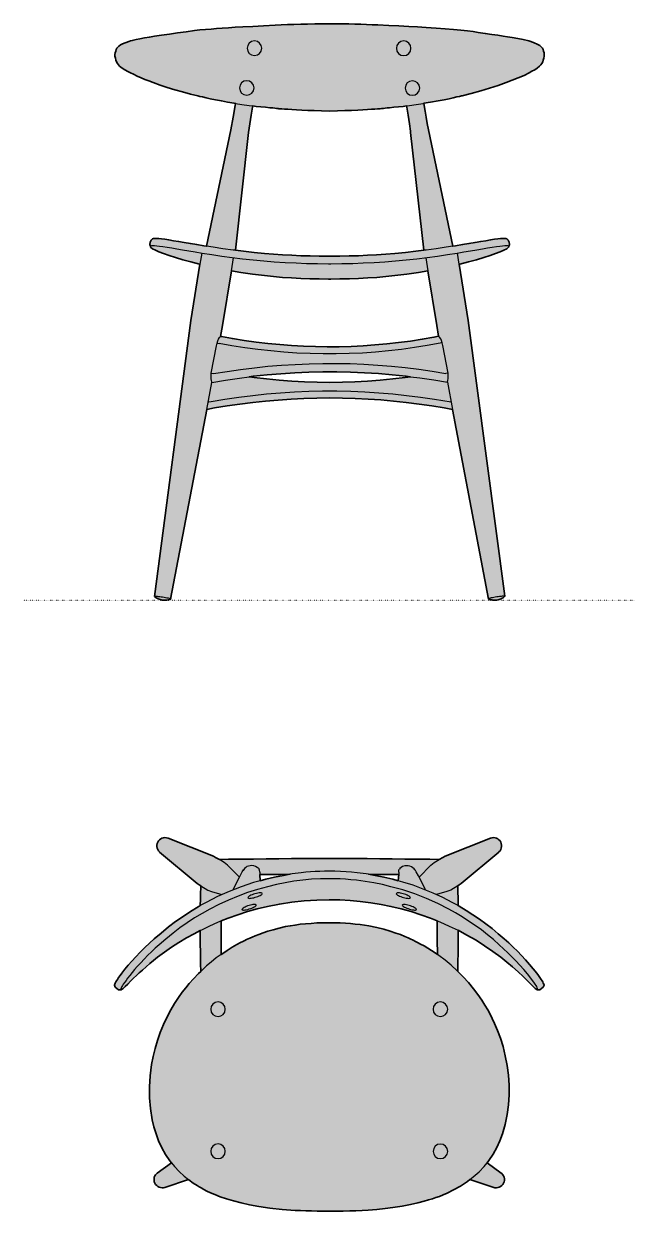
# Model space of a CAD drawing. Header units: millimetres. Extents: x 0 to 1677, y -786 to 742.
# Drawn here: x 0 to 786, y -786 to 742 of the extents above; entities that cross this region are included whole.
import ezdxf

# ---------------------------------------------------------------- set-up
doc = ezdxf.new("R2010")
doc.units = ezdxf.units.MM
doc.linetypes.add('Dots', pattern=[1, 0, -1])
doc.layers.add('Blocks', color=7, linetype='Continuous')
doc.layers.add('Blocks$Fill', color=7, linetype='Continuous', true_color=0xffffff)
for name, color, linetype, lineweight, true_color in [('Blocks$Inner', 7, 'Continuous', 25, 0x007f00), ('Blocks$Outline', 7, 'Continuous', 35, 0xff3f3f), ('Groud', 7, 'Dots', 25, 0x243775)]:
    doc.layers.add(name, color=color, linetype=linetype, lineweight=lineweight, true_color=true_color)

# ---------------------------------------------------------------- blocks, each defined once
blk = doc.blocks.new('CH33T front')
at = {"layer": 'Blocks$Fill'}
h = blk.add_hatch(color=256, dxfattribs=at)
h.paths.add_polyline_path([(-168.6, 60.1), (-180.2, -12.3), (-227.2, -367.2), (-224.9, -368.9), (-222.4, -370.3), (-219.9, -371.2), (-217.2, -371.9), (-214.4, -372.1), (-211.7, -372.1), (-208.9, -371.5), (-206.3, -370.6), (-160, -126.6), (-149.8, -124.8), (-133.5, -122.1), (-117.2, -119.8), (-100.8, -117.7), (-84.4, -116.1), (-68, -114.7), (-51.5, -113.4), (-35, -112.7), (-18.5, -112.2), (-2, -112), (14.5, -112.2), (31, -112.7), (47.5, -113.4), (63.8, -114.5), (80.3, -115.9), (96.6, -117.7), (113.1, -119.8), (129.4, -122.1), (145.6, -124.8), (156.3, -126.6), (202.5, -370.6), (203.9, -371), (205.2, -371.5), (206.6, -371.7), (208, -371.9), (209.3, -372.1), (210.7, -372.1), (212.1, -372.1), (213.3, -371.9), (214.8, -371.5), (216.2, -371.2), (217.4, -370.8), (218.7, -370.3), (219.9, -369.6), (221.1, -368.9), (222.2, -368.2), (223.5, -367.1), (176.4, -12.3), (164.8, 60.1), (165.4, 60.3), (176.8, 63.1), (187.1, 65.9), (196.5, 68.8), (204.6, 71.4), (211.6, 73.9), (217.6, 76.2), (222.2, 78.4), (225.8, 80.1), (227.9, 81.6), (228.6, 82.4), (229.1, 84), (229.3, 85.6), (229, 88.5), (227.7, 91), (225.8, 92.9), (224.7, 93.3), (223.1, 93.4), (220.8, 93.4), (218, 93.1), (214.4, 92.7), (210.1, 92.2), (205, 91.3), (199, 90.4), (192.4, 89.4), (185.1, 88.1), (177.3, 86.7), (169, 85.3), (160.1, 83.9), (156.4, 83.3), (125.2, 233.2), (123.7, 241.2), (122.3, 249.2), (121.1, 256.8), (119.7, 264.1), (119.1, 267.1), (127.8, 268.4), (137.8, 270.3), (145.2, 271.7), (151.8, 273), (157.1, 274.2), (161.7, 275.3), (165.3, 276), (167.7, 276.7), (168.4, 276.9), (180.3, 279.9), (192.4, 283.1), (203.8, 286.5), (214.8, 290.2), (225.2, 293.7), (233, 296.7), (240.5, 299.8), (248.1, 303.1), (254.9, 306.5), (258.2, 308.5), (261.8, 310.2), (265, 312.4), (268.2, 315), (269.6, 316.6), (270.8, 318.4), (272.1, 320.5), (272.9, 322.7), (273.7, 325.1), (274.2, 327.6), (274.2, 329.9), (273.8, 332.2), (273.3, 334.4), (272.6, 336.3), (271.7, 338.1), (271, 339), (268.5, 341.3), (266, 342.9), (260.4, 345.4), (254.1, 347.3), (247, 349.1), (240, 350.5), (233, 351.7), (226.8, 352.6), (221.3, 353.5), (214.4, 354.6), (206.6, 355.7), (198.3, 357.1), (189.2, 358.3), (182.6, 359.4), (175.2, 360.3), (166.9, 361.3), (157.5, 362.2), (146.8, 363.1), (135.1, 364), (122.3, 364.7), (111.3, 365.4), (99.8, 366.1), (87.2, 366.6), (74.1, 367.4), (60.1, 368.1), (53, 368.2), (45.7, 368.6), (38.2, 368.8), (30.6, 369.1), (22.6, 369.3), (14.6, 369.5), (6.5, 369.5), (-1.9, 369.5), (-11.6, 369.5), (-21, 369.3), (-30.2, 369.1), (-39.1, 369), (-47.8, 368.6), (-56.1, 368.4), (-64.1, 368.1), (-71.8, 367.7), (-87, 366.8), (-100.8, 366.1), (-113.4, 365.4), (-123.2, 364.9), (-132.1, 364.3), (-140.1, 363.8), (-147.3, 363.3), (-154.4, 362.7), (-161.5, 362.2), (-168.6, 361.5), (-175.5, 360.8), (-186.5, 359.2), (-197.4, 357.6), (-208, 356), (-217.9, 354.6), (-227, 353.3), (-233.7, 352.3), (-240.1, 351.2), (-246.1, 350), (-250.8, 349.1), (-255.7, 347.8), (-257.9, 347.3), (-260.3, 346.6), (-263.5, 345.5), (-266.2, 344.5), (-269, 343.2), (-271, 342.2), (-272.9, 340.7), (-274.7, 339), (-275.4, 338.1), (-276.3, 336.3), (-277, 334.4), (-277.5, 332.2), (-277.9, 329.9), (-277.9, 327.6), (-277.4, 325.1), (-276.7, 322.7), (-275.8, 320.5), (-274.5, 318.4), (-273.3, 316.6), (-271.9, 315), (-268.5, 312.2), (-265.1, 310.1), (-261.4, 308.1), (-257.9, 306.2), (-254.3, 304.4), (-249.5, 302.1), (-244.4, 299.9), (-239.4, 297.8), (-234.3, 295.9), (-228.9, 293.7), (-219.9, 290.5), (-210.7, 287.5), (-200.9, 284.5), (-191, 281.7), (-180.7, 279), (-171.5, 276.7), (-169, 276), (-165.4, 275.3), (-160.8, 274.2), (-155.3, 273), (-148.8, 271.7), (-141.1, 270.1), (-133, 268.7), (-124.8, 267.3), (-122.9, 267), (-123.4, 264.1), (-126, 249.2), (-128.9, 233.2), (-160.1, 83.3), (-163.8, 83.9), (-172.7, 85.3), (-180.9, 86.7), (-188.8, 88.1), (-196.1, 89.4), (-202.7, 90.4), (-208.7, 91.3), (-213.7, 92.2), (-218.1, 92.7), (-221.7, 93.1), (-224.5, 93.4), (-226.6, 93.4), (-228.4, 93.3), (-229.5, 92.9), (-231.4, 91), (-232.7, 88.5), (-233, 85.6), (-232.8, 84), (-232.3, 82.4), (-231.6, 81.6), (-229.5, 80.1), (-225.9, 78.4), (-221.3, 76.2), (-215.3, 73.9), (-208.4, 71.4), (-200, 68.8), (-190.8, 65.9), (-180.5, 63.1), (-169.2, 60.3)], flags=0)
h.paths.add_polyline_path([(102, -84.6), (95.4, -85.6), (79.2, -87.5), (63.1, -89.1), (46.8, -90.4), (30.6, -91.2), (14.5, -91.8), (-1.9, -92), (-18, -91.8), (-34.3, -91.2), (-50.5, -90.4), (-66.8, -89.1), (-82.9, -87.5), (-99.1, -85.6), (-105.4, -84.8), (-100.1, -84.1), (-82.2, -82.2), (-64.5, -80.8), (-46.6, -79.5), (-28.6, -78.8), (-10.7, -78.5), (7.2, -78.5), (25.1, -78.8), (42.8, -79.5), (60.8, -80.6), (78.7, -82), (96.4, -84)], flags=0)
h.paths.add_polyline_path([(138.3, -32.6), (135.8, -18.9), (124.4, 51.7), (112.2, 49.6), (97.3, 47.5), (81.9, 45.5), (70.5, 44.3), (59, 43.2), (47.3, 42.5), (35.4, 41.8), (23.5, 41.3), (11.4, 41.1), (-0.4, 40.9), (-1.9, 40.9), (-3.3, 40.9), (-15.2, 41.1), (-27.2, 41.3), (-39.1, 41.8), (-51, 42.5), (-62.7, 43.2), (-74.1, 44.3), (-85.6, 45.5), (-101, 47.5), (-115.9, 49.6), (-128.2, 51.7), (-139.5, -18.9), (-142.2, -32.9), (-140.9, -33), (-126.8, -35.5), (-111.7, -38), (-96.4, -40.1), (-81.2, -41.9), (-66.1, -43.3), (-50.8, -44.6), (-35.4, -45.3), (-20.1, -45.8), (-4.9, -46.2), (10.4, -46), (25.8, -45.6), (41.1, -44.8), (56.3, -43.7), (71.6, -42.5), (86.8, -40.7), (101.9, -38.7), (117.2, -36.4), (132.3, -33.8)], flags=0)
h.paths.add_polyline_path([(97.1, 263.8), (97.3, 262.3), (98.9, 251.7), (100.7, 240.9), (102.1, 231.1), (102.3, 229.5), (119.1, 78), (109, 76.8), (95.5, 75.3), (82.1, 74.1), (70.5, 73), (58.6, 72.3), (46.9, 71.6), (35.2, 71.1), (23.3, 70.7), (11.4, 70.4), (-0.4, 70.4), (-1.9, 70.4), (-3.3, 70.4), (-15.2, 70.4), (-27, 70.7), (-38.9, 71.1), (-50.6, 71.6), (-62.4, 72.3), (-74.2, 73), (-85.6, 74.1), (-99.1, 75.3), (-112.7, 76.8), (-122.9, 78), (-106, 229.5), (-104.4, 240.9), (-102.6, 251.7), (-101, 262.3), (-100.8, 263.8), (-96.4, 263.2), (-90.2, 262.5), (-84.2, 262), (-78.7, 261.3), (-75.1, 261.1), (-72.3, 260.7), (-70, 260.6), (-68.6, 260.4), (-67.9, 260.4), (-67, 260.2), (-65.4, 260.2), (-63.4, 260), (-59.9, 259.7), (-55.6, 259.5), (-50.6, 259.1), (-44.6, 258.8), (-37.7, 258.3), (-30.1, 257.9), (-21.6, 257.7), (-12.2, 257.4), (-1.9, 257.2), (8.4, 257.4), (17.8, 257.7), (26.3, 257.9), (34.2, 258.3), (40.9, 258.8), (46.9, 259.1), (51.9, 259.5), (56.2, 259.7), (59.7, 260), (61.7, 260.2), (63.3, 260.2), (64.7, 260.4), (65.7, 260.6), (67.3, 260.6), (69.5, 260.9), (72.1, 261.1), (75.1, 261.4), (80.6, 262), (86.5, 262.5), (92.7, 263.2)], flags=0)
at = {"layer": 'Blocks$Inner'}
for points in [[(-122.9, 267), (-114.9, 265.7), (-105.3, 264.5), (-100.8, 263.8)], [(97.1, 263.8), (100.9, 264.3), (109.4, 265.5), (118.4, 266.9), (119.1, 267.1)], [(-106.2, 229.3), (-106, 230.2), (-105.8, 231.1)], [(228.6, 82.4), (228.4, 83.2), (227.2, 83.7), (225.6, 83.7), (223.4, 83.7), (220.4, 83.5), (216.9, 83), (212.5, 82.4), (207.3, 81.6), (201.3, 80.7), (194.5, 79.4), (187.3, 78.2), (179.3, 76.9), (170.9, 75.5), (162.1, 74.1), (149.8, 72.2), (136.9, 70.2), (123.6, 68.4), (110.3, 66.8), (96.6, 65.4), (82.9, 64), (69.3, 62.9), (55.4, 62), (41.4, 61.3), (27.8, 60.8), (13.6, 60.4), (-0.4, 60.3), (-1.9, 60.3), (-3.3, 60.3), (-17.3, 60.4), (-31.5, 60.8), (-45.1, 61.3), (-59.2, 62), (-73, 62.9), (-86.7, 64), (-100.3, 65.4), (-114, 66.8), (-127.3, 68.4), (-140.6, 70.2), (-153.5, 72.2), (-165.8, 74.1), (-174.7, 75.5), (-183, 76.9), (-191, 78.2), (-198.3, 79.4), (-205, 80.7), (-211, 81.6), (-216.2, 82.4), (-220.6, 83), (-224.1, 83.5), (-227.2, 83.7), (-229.3, 83.7), (-230.9, 83.7), (-232.1, 83.2), (-232.3, 82.4)], [(-122.9, 78), (-125.9, 78.4), (-139, 80.1), (-151.8, 82.1), (-160.1, 83.3)], [(156.4, 83.3), (148.1, 82.1), (135.3, 80.1), (122.2, 78.4), (119.1, 78)], [(-166.4, 74.2), (-168.6, 60.1)], [(-128.2, 51.7), (-125.5, 68.2)], [(121.8, 68.2), (124.4, 51.7)], [(164.8, 60.1), (162.6, 74.2)], [(-154.1, -80.1), (-147.3, -44.8), (-146.6, -41.4)], [(-146.6, -41.4), (-145.7, -38.4), (-144.7, -36.1), (-143.3, -34.1), (-142.7, -33.4), (-142.4, -32.9), (-142.2, -32.9)], [(-146.6, -41.4), (-144, -41.9)], [(140.2, -41.6), (123.7, -44.6), (107.1, -47.2), (90.4, -49.6), (73.7, -51.5), (57, -52.9), (40.2, -54.2), (23.3, -54.9), (6.5, -55.2), (-10.2, -55.2), (-27, -54.9), (-43.9, -54.2), (-60.6, -53.1), (-77.4, -51.5), (-94.1, -49.7), (-110.8, -47.4), (-127.5, -44.8), (-144, -41.9)], [(142.9, -41.2), (142, -38.2), (141, -35.7), (139.5, -33.8), (139, -33.2), (138.6, -32.7), (138.5, -32.7)], [(142.9, -41.2), (140.2, -41.6)], [(150.5, -79.9), (143.6, -44.6), (142.9, -41.2)], [(-151.2, -80.6), (-133.8, -77.8), (-116.3, -75.3), (-98.7, -73), (-81.2, -71.2), (-63.6, -69.8), (-46, -68.7), (-28.3, -68), (-10.7, -67.6), (7, -67.6), (24.6, -67.8), (42.3, -68.5), (59.9, -69.6), (77.6, -71), (95.2, -72.8), (112.7, -74.9), (130.1, -77.6), (147.5, -80.4)], [(-153.2, -92), (-153.4, -91.2), (-153.7, -89.6), (-154.3, -87.2), (-154.4, -83.6), (-154.4, -81.8), (-154.1, -80.1)], [(-154.1, -80.1), (-151.2, -80.6)], [(-153.2, -92), (-135.6, -88.9), (-117.9, -86.3), (-105.4, -84.8)], [(102, -84.6), (114.2, -86.1), (131.9, -88.8), (149.6, -91.8), (156.3, -126.6)], [(150.5, -79.9), (147.5, -80.4)], [(149.6, -91.8), (149.8, -90.9), (150.2, -89.3), (150.5, -86.8), (150.7, -83.4), (150.7, -81.7), (150.5, -79.9)], [(149.6, -91.8), (149.6, -91.6)], [(-160, -126.6), (-153.4, -92)], [(-157.3, -117), (-154.4, -116.4), (-136.5, -113.4), (-118.8, -110.8), (-100.8, -108.6), (-82.9, -106.7), (-65, -105.3), (-46.9, -104.2), (-28.8, -103.3), (-10.9, -102.9), (7.2, -102.9), (25.3, -103.3), (43.2, -104.2), (61.3, -105.3), (79.2, -106.7), (97.1, -108.6), (115.1, -110.8), (133, -113.4), (154.5, -117.1)], [(-153.2, -92), (-153.4, -92)], [(-227, -367.3), (-227, -367.1), (-226.6, -366.9), (-225.9, -366.9), (-225, -366.9), (-223.6, -367.1), (-222.2, -367.3), (-220.4, -367.5), (-218.6, -367.6), (-216.7, -368), (-214.8, -368.4), (-213, -368.7), (-211.2, -368.9), (-209.6, -369.2), (-208.4, -369.6), (-207.3, -370), (-206.6, -370.1), (-206.2, -370.5), (-206.2, -370.7), (-206.4, -370.7)], [(223.3, -367.3), (223.3, -367.1), (222.9, -366.9), (222.2, -366.9), (221.3, -366.9), (219.9, -367.1), (218.5, -367.3), (216.7, -367.5), (214.9, -367.6), (213, -368), (211, -368.4), (209.3, -368.7), (207.5, -368.9), (205.9, -369.2), (204.6, -369.6), (203.6, -370), (202.9, -370.1), (202.5, -370.5), (202.5, -370.7), (202.7, -370.7)]]:
    blk.add_lwpolyline(points, dxfattribs=at)
for points in [[(-89.1, 338), (-89.1, 332.8), (-93.3, 328.6), (-98.5, 328.6), (-103.7, 328.6), (-107.9, 332.8), (-107.9, 338), (-107.9, 343.1), (-103.7, 347.3), (-98.5, 347.3), (-93.3, 347.3), (-89.1, 343.1), (-89.1, 338)], [(102.7, 337.9), (102.7, 332.7), (98.5, 328.5), (93.4, 328.5), (88.2, 328.5), (84, 332.7), (84, 337.9), (84, 343.1), (88.2, 347.3), (93.4, 347.3), (98.5, 347.3), (102.7, 343.1), (102.7, 337.9)], [(-99.1, 286.9), (-99.1, 281.7), (-103.3, 277.5), (-108.4, 277.5), (-113.6, 277.5), (-117.8, 281.7), (-117.8, 286.9), (-117.8, 292), (-113.6, 296.2), (-108.4, 296.2), (-103.3, 296.2), (-99.1, 292), (-99.1, 286.9)], [(113.9, 286.8), (113.9, 281.6), (109.7, 277.4), (104.6, 277.4), (99.4, 277.4), (95.2, 281.6), (95.2, 286.8), (95.2, 291.9), (99.4, 296.1), (104.6, 296.1), (109.7, 296.1), (113.9, 291.9), (113.9, 286.8)]]:
    blk.add_open_spline(points, degree=3, knots=[0, 0, 0, 0, 1, 1, 1, 2, 2, 2, 3, 3, 3, 4, 4, 4, 4], dxfattribs=at)
at = {"layer": 'Blocks$Outline'}
for points in [[(-168.6, 60.1), (-180.2, -12.3), (-227.2, -367.2), (-224.9, -368.9), (-222.4, -370.3), (-219.9, -371.2), (-217.2, -371.9), (-214.4, -372.1), (-211.7, -372.1), (-208.9, -371.5), (-206.3, -370.6), (-160, -126.6), (-149.8, -124.8), (-133.5, -122.1), (-117.2, -119.8), (-100.8, -117.7), (-84.4, -116.1), (-68, -114.7), (-51.5, -113.4), (-35, -112.7), (-18.5, -112.2), (-2, -112), (14.5, -112.2), (31, -112.7), (47.5, -113.4), (63.8, -114.5), (80.3, -115.9), (96.6, -117.7), (113.1, -119.8), (129.4, -122.1), (145.6, -124.8), (156.3, -126.6), (202.5, -370.6), (203.9, -371), (205.2, -371.5), (206.6, -371.7), (208, -371.9), (209.3, -372.1), (210.7, -372.1), (212.1, -372.1), (213.3, -371.9), (214.8, -371.5), (216.2, -371.2), (217.4, -370.8), (218.7, -370.3), (219.9, -369.6), (221.1, -368.9), (222.2, -368.2), (223.5, -367.1), (176.4, -12.3), (164.8, 60.1), (165.4, 60.3), (176.8, 63.1), (187.1, 65.9), (196.5, 68.8), (204.6, 71.4), (211.6, 73.9), (217.6, 76.2), (222.2, 78.4), (225.8, 80.1), (227.9, 81.6), (228.6, 82.4), (229.1, 84), (229.3, 85.6), (229, 88.5), (227.7, 91), (225.8, 92.9), (224.7, 93.3), (223.1, 93.4), (220.8, 93.4), (218, 93.1), (214.4, 92.7), (210.1, 92.2), (205, 91.3), (199, 90.4), (192.4, 89.4), (185.1, 88.1), (177.3, 86.7), (169, 85.3), (160.1, 83.9), (156.4, 83.3), (125.2, 233.2), (123.7, 241.2), (122.3, 249.2), (121.1, 256.8), (119.7, 264.1), (119.1, 267.1), (127.8, 268.4), (137.8, 270.3), (145.2, 271.7), (151.8, 273), (157.1, 274.2), (161.7, 275.3), (165.3, 276), (167.7, 276.7), (168.4, 276.9), (180.3, 279.9), (192.4, 283.1), (203.8, 286.5), (214.8, 290.2), (225.2, 293.7), (233, 296.7), (240.5, 299.8), (248.1, 303.1), (254.9, 306.5), (258.2, 308.5), (261.8, 310.2), (265, 312.4), (268.2, 315), (269.6, 316.6), (270.8, 318.4), (272.1, 320.5), (272.9, 322.7), (273.7, 325.1), (274.2, 327.6), (274.2, 329.9), (273.8, 332.2), (273.3, 334.4), (272.6, 336.3), (271.7, 338.1), (271, 339), (268.5, 341.3), (266, 342.9), (260.4, 345.4), (254.1, 347.3), (247, 349.1), (240, 350.5), (233, 351.7), (226.8, 352.6), (221.3, 353.5), (214.4, 354.6), (206.6, 355.7), (198.3, 357.1), (189.2, 358.3), (182.6, 359.4), (175.2, 360.3), (166.9, 361.3), (157.5, 362.2), (146.8, 363.1), (135.1, 364), (122.3, 364.7), (111.3, 365.4), (99.8, 366.1), (87.2, 366.6), (74.1, 367.4), (60.1, 368.1), (53, 368.2), (45.7, 368.6), (38.2, 368.8), (30.6, 369.1), (22.6, 369.3), (14.6, 369.5), (6.5, 369.5), (-1.9, 369.5), (-11.6, 369.5), (-21, 369.3), (-30.2, 369.1), (-39.1, 369), (-47.8, 368.6), (-56.1, 368.4), (-64.1, 368.1), (-71.8, 367.7), (-87, 366.8), (-100.8, 366.1), (-113.4, 365.4), (-123.2, 364.9), (-132.1, 364.3), (-140.1, 363.8), (-147.3, 363.3), (-154.4, 362.7), (-161.5, 362.2), (-168.6, 361.5), (-175.5, 360.8), (-186.5, 359.2), (-197.4, 357.6), (-208, 356), (-217.9, 354.6), (-227, 353.3), (-233.7, 352.3), (-240.1, 351.2), (-246.1, 350), (-250.8, 349.1), (-255.7, 347.8), (-257.9, 347.3), (-260.3, 346.6), (-263.5, 345.5), (-266.2, 344.5), (-269, 343.2), (-271, 342.2), (-272.9, 340.7), (-274.7, 339), (-275.4, 338.1), (-276.3, 336.3), (-277, 334.4), (-277.5, 332.2), (-277.9, 329.9), (-277.9, 327.6), (-277.4, 325.1), (-276.7, 322.7), (-275.8, 320.5), (-274.5, 318.4), (-273.3, 316.6), (-271.9, 315), (-268.5, 312.2), (-265.1, 310.1), (-261.4, 308.1), (-257.9, 306.2), (-254.3, 304.4), (-249.5, 302.1), (-244.4, 299.9), (-239.4, 297.8), (-234.3, 295.9), (-228.9, 293.7), (-219.9, 290.5), (-210.7, 287.5), (-200.9, 284.5), (-191, 281.7), (-180.7, 279), (-171.5, 276.7), (-169, 276), (-165.4, 275.3), (-160.8, 274.2), (-155.3, 273), (-148.8, 271.7), (-141.1, 270.1), (-133, 268.7), (-124.8, 267.3), (-122.9, 267), (-123.4, 264.1), (-126, 249.2), (-128.9, 233.2), (-160.1, 83.3), (-163.8, 83.9), (-172.7, 85.3), (-180.9, 86.7), (-188.8, 88.1), (-196.1, 89.4), (-202.7, 90.4), (-208.7, 91.3), (-213.7, 92.2), (-218.1, 92.7), (-221.7, 93.1), (-224.5, 93.4), (-226.6, 93.4), (-228.4, 93.3), (-229.5, 92.9), (-231.4, 91), (-232.7, 88.5), (-233, 85.6), (-232.8, 84), (-232.3, 82.4), (-231.6, 81.6), (-229.5, 80.1), (-225.9, 78.4), (-221.3, 76.2), (-215.3, 73.9), (-208.4, 71.4), (-200, 68.8), (-190.8, 65.9), (-180.5, 63.1), (-169.2, 60.3)], [(97.1, 263.8), (97.3, 262.3), (98.9, 251.7), (100.7, 240.9), (102.1, 231.1), (102.3, 229.5), (119.1, 78), (109, 76.8), (95.5, 75.3), (82.1, 74.1), (70.5, 73), (58.6, 72.3), (46.9, 71.6), (35.2, 71.1), (23.3, 70.7), (11.4, 70.4), (-0.4, 70.4), (-1.9, 70.4), (-3.3, 70.4), (-15.2, 70.4), (-27, 70.7), (-38.9, 71.1), (-50.6, 71.6), (-62.4, 72.3), (-74.2, 73), (-85.6, 74.1), (-99.1, 75.3), (-112.7, 76.8), (-122.9, 78), (-106, 229.5), (-104.4, 240.9), (-102.6, 251.7), (-101, 262.3), (-100.8, 263.8), (-96.4, 263.2), (-90.2, 262.5), (-84.2, 262), (-78.7, 261.3), (-75.1, 261.1), (-72.3, 260.7), (-70, 260.6), (-68.6, 260.4), (-67.9, 260.4), (-67, 260.2), (-65.4, 260.2), (-63.4, 260), (-59.9, 259.7), (-55.6, 259.5), (-50.6, 259.1), (-44.6, 258.8), (-37.7, 258.3), (-30.1, 257.9), (-21.6, 257.7), (-12.2, 257.4), (-1.9, 257.2), (8.4, 257.4), (17.8, 257.7), (26.3, 257.9), (34.2, 258.3), (40.9, 258.8), (46.9, 259.1), (51.9, 259.5), (56.2, 259.7), (59.7, 260), (61.7, 260.2), (63.3, 260.2), (64.7, 260.4), (65.7, 260.6), (67.3, 260.6), (69.5, 260.9), (72.1, 261.1), (75.1, 261.4), (80.6, 262), (86.5, 262.5), (92.7, 263.2)], [(138.3, -32.6), (135.8, -18.9), (124.4, 51.7), (112.2, 49.6), (97.3, 47.5), (81.9, 45.5), (70.5, 44.3), (59, 43.2), (47.3, 42.5), (35.4, 41.8), (23.5, 41.3), (11.4, 41.1), (-0.4, 40.9), (-1.9, 40.9), (-3.3, 40.9), (-15.2, 41.1), (-27.2, 41.3), (-39.1, 41.8), (-51, 42.5), (-62.7, 43.2), (-74.1, 44.3), (-85.6, 45.5), (-101, 47.5), (-115.9, 49.6), (-128.2, 51.7), (-139.5, -18.9), (-142.2, -32.9), (-140.9, -33), (-126.8, -35.5), (-111.7, -38), (-96.4, -40.1), (-81.2, -41.9), (-66.1, -43.3), (-50.8, -44.6), (-35.4, -45.3), (-20.1, -45.8), (-4.9, -46.2), (10.4, -46), (25.8, -45.6), (41.1, -44.8), (56.3, -43.7), (71.6, -42.5), (86.8, -40.7), (101.9, -38.7), (117.2, -36.4), (132.3, -33.8)], [(102, -84.6), (95.4, -85.6), (79.2, -87.5), (63.1, -89.1), (46.8, -90.4), (30.6, -91.2), (14.5, -91.8), (-1.9, -92), (-18, -91.8), (-34.3, -91.2), (-50.5, -90.4), (-66.8, -89.1), (-82.9, -87.5), (-99.1, -85.6), (-105.4, -84.8), (-100.1, -84.1), (-82.2, -82.2), (-64.5, -80.8), (-46.6, -79.5), (-28.6, -78.8), (-10.7, -78.5), (7.2, -78.5), (25.1, -78.8), (42.8, -79.5), (60.8, -80.6), (78.7, -82), (96.4, -84)]]:
    blk.add_lwpolyline(points, close=True, dxfattribs=at)
blk = doc.blocks.new('CH33T Top')
at = {"layer": 'Blocks$Fill'}
h = blk.add_hatch(color=256, dxfattribs=at)
h.paths.add_polyline_path([(112, -91.9), (142.6, -102), (144, -102.5), (145.9, -102.5), (147.9, -102.3), (149.7, -101.8), (151.4, -100.9), (152.9, -99.7), (154.3, -98.2), (155.2, -96.6), (155.9, -94.9), (156.2, -92.9), (156.2, -91), (155.9, -89), (155.2, -87.2), (154.3, -85.6), (152.9, -84.2), (152.1, -83.5), (134, -70.2), (136.3, -67.4), (141.7, -59.4), (146.5, -50.8), (150.4, -42.1), (153.7, -33.1), (157.3, -20.9), (159.8, -8.3), (161.5, 4.3), (162.3, 17), (162.3, 29.7), (161.4, 42.3), (159.8, 54.9), (157.3, 67.4), (154.5, 79.1), (151.1, 89.9), (147.4, 99.8), (143.6, 108.9), (140.6, 115.3), (137.8, 121), (134.8, 126.5), (131.2, 132.5), (127.1, 138.9), (122.3, 146), (116.6, 153.6), (110.1, 161.6), (103.3, 168.9), (96.2, 176), (96.4, 186.8), (96.6, 200.8), (96.8, 213.8), (96.8, 224.6), (96.8, 228.8), (108.1, 222.6), (119.8, 215.9), (130.8, 209), (141.5, 201.7), (151.8, 194.1), (159.2, 188), (166.5, 181.8), (173.8, 175.4), (180.5, 169.2), (183.9, 165.9), (187.1, 162.7), (190.3, 159.3), (193.3, 156.3), (194.7, 155), (196, 154), (197.2, 152.9), (198.1, 152.4), (198.8, 152), (199.2, 152), (199.2, 152), (201.8, 152.4), (204.1, 153.8), (206.1, 155.7), (207.2, 158.4), (207.2, 158.8), (206.8, 159.6), (206.3, 160.9), (205.6, 162.3), (204.7, 163.9), (203.4, 165.7), (201.8, 168.2), (199.9, 170.8), (197.9, 173.5), (193.3, 179.3), (188.5, 185), (183.4, 190.7), (178.2, 196.4), (172.9, 201.9), (167.6, 207.2), (161.9, 212.5), (156, 217.7), (148.4, 224.4), (140.4, 231), (132.3, 237.2), (124.1, 243.2), (115.6, 248.9), (106.9, 254.4), (98.2, 259.7), (96.8, 260.5), (96.8, 262.2), (96.6, 270), (96.4, 278.2), (96.2, 283.3), (96.2, 285.9), (98.2, 287.1), (100.7, 289), (149.1, 329.5), (149.3, 329.7), (150.7, 331.1), (151.6, 332.7), (152.3, 334.5), (152.7, 336.4), (152.7, 338.4), (152.3, 340.3), (151.6, 342.1), (150.7, 343.7), (149.3, 345.3), (147.9, 346.4), (146.1, 347.2), (144.2, 347.9), (142.4, 348.1), (140.4, 347.9), (138.5, 347.4), (138.3, 347.4), (79.9, 324), (77.1, 322.6), (72.3, 319.7), (60.4, 320.1), (44.2, 320.3), (28.3, 320.4), (12.1, 320.6), (-4, 320.8), (-20.4, 321), (-36.5, 321), (-52.7, 321.2), (-69, 321.2), (-85.1, 321.2), (-101.5, 321), (-117.6, 321), (-134, 320.8), (-150.1, 320.6), (-166.3, 320.4), (-182.2, 320.3), (-198.4, 320.1), (-210.2, 319.7), (-215.1, 322.6), (-217.9, 324), (-276.3, 347.4), (-276.5, 347.4), (-278.4, 347.9), (-280.4, 348.1), (-282.2, 347.9), (-284.1, 347.2), (-285.7, 346.4), (-287.3, 345.3), (-288.5, 343.7), (-289.6, 342.1), (-290.3, 340.3), (-290.7, 338.4), (-290.7, 336.4), (-290.3, 334.5), (-289.6, 332.7), (-288.5, 331.1), (-287.3, 329.7), (-287.1, 329.5), (-238.7, 289), (-236.2, 287.1), (-234.2, 285.9), (-234.2, 283.3), (-234.4, 276.6), (-234.6, 268.8), (-234.8, 260.8), (-234.8, 260.5), (-237.4, 259), (-247.4, 253), (-257, 246.6), (-266.5, 240), (-275.8, 233.1), (-285.3, 225.3), (-294, 217.7), (-300.3, 212.2), (-306.3, 206.5), (-312, 200.6), (-317.6, 194.8), (-323, 188.9), (-327.6, 183.8), (-331.8, 178.6), (-335.9, 173.5), (-337.9, 170.8), (-339.8, 168.2), (-341.4, 165.7), (-342.7, 163.9), (-343.6, 162.3), (-344.3, 160.9), (-344.8, 159.6), (-345.2, 158.8), (-345.2, 158.4), (-344.1, 155.7), (-342.1, 153.8), (-339.8, 152.4), (-337.2, 152), (-337.2, 152), (-336.8, 152), (-336.5, 152), (-336.1, 152.4), (-335.2, 152.9), (-334, 154), (-332.7, 155), (-331.3, 156.3), (-327.9, 159.6), (-324.6, 163.2), (-320.7, 167.1), (-316.9, 170.7), (-313.2, 174), (-309.3, 177.7), (-304.3, 182), (-299.5, 186.1), (-294.8, 190), (-289.8, 194.1), (-280.9, 200.6), (-271.9, 206.9), (-262.5, 213.1), (-252.7, 218.9), (-242.7, 224.4), (-234.8, 228.6), (-234.8, 223), (-234.8, 212), (-234.6, 200.1), (-234.4, 186.1), (-234.2, 175.9), (-237.1, 173.3), (-243.6, 166.4), (-249, 160.4), (-253.6, 154.9), (-258, 149), (-262.8, 142.3), (-267.8, 134.8), (-272.7, 126.5), (-277.5, 117.6), (-282, 107.8), (-286.2, 97.5), (-290, 87.1), (-293, 76.8), (-295.5, 66.3), (-297.4, 56), (-299.4, 41.6), (-300.3, 27.4), (-300.1, 13.4), (-298.8, -0.6), (-296.5, -15.2), (-294.4, -24.2), (-291.7, -33.1), (-288.4, -42.1), (-284.3, -51), (-279.5, -59.5), (-274, -67.7), (-272, -70.2), (-290.1, -83.5), (-290.8, -84.2), (-292.3, -85.6), (-293.2, -87.2), (-293.9, -89), (-294.2, -91), (-294.2, -92.9), (-293.9, -94.9), (-293.2, -96.6), (-292.3, -98.2), (-290.8, -99.7), (-289.4, -100.9), (-287.7, -101.8), (-285.9, -102.3), (-283.9, -102.5), (-282, -102.5), (-280.6, -102), (-249.9, -92), (-249.5, -92.4), (-243.8, -96.5), (-238.8, -99.7), (-236.4, -101.1), (-233.7, -102.7), (-230.3, -104.6), (-226.4, -106.6), (-221.6, -108.9), (-216.3, -111.2), (-209.2, -114), (-201.2, -116.7), (-192.3, -119.4), (-182.4, -121.8), (-171.6, -124.3), (-159.7, -126.5), (-145.3, -128.6), (-129.7, -130.4), (-113, -131.6), (-106.1, -131.8), (-99, -132.1), (-91.7, -132.3), (-84.3, -132.5), (-76.6, -132.7), (-69, -132.7), (-60.1, -132.7), (-51.2, -132.5), (-42.7, -132.3), (-34.6, -132), (-26.6, -131.6), (-18.9, -131.1), (-7.6, -130.2), (2.9, -129.1), (12.8, -127.9), (24.9, -125.9), (35.5, -123.8), (44.9, -121.8), (52.9, -119.7), (58.6, -118.1), (63.6, -116.7), (68, -115.1), (72.6, -113.5), (77.6, -111.5), (82.6, -109.4), (90.9, -105.3), (99.6, -100.4), (108.7, -94.5)], flags=0)
h.paths.add_polyline_path([(-207.8, 240.9), (-199.1, 244.5), (-186.7, 248.9), (-174.2, 252.8), (-161.5, 256.4), (-148.3, 259.6), (-133.1, 262.6), (-117.1, 264.9), (-101.1, 266.7), (-85.1, 267.7), (-69, 268.1), (-55.5, 267.9), (-42.2, 267.2), (-29.1, 266), (-15.6, 264.2), (-2.4, 262.1), (10.3, 259.6), (23.6, 256.4), (36.4, 252.8), (48.7, 248.9), (61.1, 244.5), (69.8, 240.9), (69.8, 239), (70, 225.8), (70, 213.8), (70.1, 200.8), (70.1, 197.5), (67.1, 199.6), (62.3, 202.8), (57.6, 205.8), (52.9, 208.6), (48.5, 211.1), (44.6, 213.1), (42.6, 214.1), (40.9, 215), (39.6, 215.5), (38.9, 216.1), (38, 216.4), (35.9, 217.5), (32.7, 218.9), (28.3, 220.9), (22.6, 223.2), (16.5, 225.3), (9.5, 227.8), (1.3, 230.1), (-7.9, 232.4), (-18.2, 234.5), (-23.7, 235.4), (-29.4, 236.1), (-35.5, 236.8), (-41.7, 237.6), (-48.2, 237.9), (-55, 238.3), (-62.1, 238.6), (-69, 238.6), (-77, 238.4), (-84.8, 238.3), (-92.4, 237.7), (-99.5, 237.2), (-106.4, 236.5), (-113, 235.6), (-119.2, 234.5), (-125.1, 233.5), (-133.4, 231.7), (-141, 229.6), (-147.8, 227.6), (-153.8, 225.7), (-159.5, 223.5), (-164.3, 221.6), (-168, 220), (-170.9, 218.7), (-173.2, 217.7), (-175.3, 216.8), (-177.4, 215.7), (-179.9, 214.5), (-182.9, 212.9), (-187.7, 210.4), (-193.6, 207), (-200.3, 202.8), (-207.1, 198.3), (-208.1, 197.6), (-208.1, 198.5), (-208.1, 209), (-208, 220.9), (-207.8, 233.5)], flags=0)
h.paths.add_polyline_path([(-158.3, 300.6), (-147.1, 300.6), (-131.6, 300.7), (-119.6, 300.9), (-127.9, 299.5), (-139.3, 297.2), (-150.6, 294.5), (-157.7, 292.5)], flags=0)
h.paths.add_polyline_path([(20.3, 300.6), (19.7, 292.5), (12.7, 294.5), (1.3, 297.2), (-10.1, 299.5), (-18.4, 300.9), (-8.7, 300.7), (6.8, 300.6)], flags=0)
at = {"layer": 'Blocks$Inner'}
for points in [[(-184.5, 297), (-199.8, 312.8), (-203.9, 316), (-210.2, 319.7)], [(-192.4, 281.4), (-183.6, 298.8), (-180.8, 303.9), (-179.4, 306.4), (-179, 307), (-178.9, 307)], [(-159, 307.1), (-159.3, 307.7), (-161.6, 309.8), (-163.8, 311), (-166.1, 311.7), (-168.4, 312.1), (-170.7, 311.9), (-172.8, 311.4), (-174.8, 310.7), (-176.4, 309.6), (-177.8, 308.5), (-178.9, 307.1), (-179.7, 305.9), (-179.7, 305.7)], [(-158.4, 303.6), (-158.4, 304.6), (-158.6, 305.5), (-158.6, 306.4), (-158.8, 307), (-159, 307.1)], [(20.5, 303.6), (20.5, 304.6), (20.6, 305.5), (20.6, 306.4), (20.8, 307), (21, 307.1)], [(41.8, 305.9), (41.2, 306.6), (40.2, 308), (38.7, 309.3), (37, 310.5), (34.8, 311.4), (32.5, 311.9), (30.4, 311.9), (28.1, 311.7), (25.2, 310.7), (23.6, 309.8), (22, 308.4), (21.2, 307.1)], [(54.6, 281.3), (45.7, 298.8), (42.8, 303.9), (41.4, 306.4)], [(46.5, 297), (61.8, 312.8), (66.1, 316), (72.3, 319.7)], [(199.2, 152), (199.2, 152.7), (199, 153.6), (198.5, 154.9), (197.8, 156.3), (196.9, 157.7), (195.8, 159.5), (194, 162), (192.3, 164.4), (190.3, 167.1), (185.9, 172.8), (181.3, 178.3), (176.3, 184), (171.1, 189.5), (166, 194.8), (160.8, 199.9), (155.3, 205.1), (149.7, 210.2), (142.2, 216.8), (134.4, 223), (126.6, 229.2), (118.6, 235.1), (110.3, 240.6), (101.9, 246.1), (93.4, 251.2), (84.7, 256), (70.5, 263.3), (56, 269.7), (40.9, 275.5), (25.6, 280.7), (10.3, 284.9), (-0.7, 287.6), (-11.7, 289.9), (-22.8, 291.7), (-34, 293.1), (-41.1, 293.8), (-47.9, 294.4), (-55, 294.9), (-61.9, 295.1), (-69, 295.1), (-80.4, 294.9), (-91.7, 294.4), (-103.1, 293.3), (-114.4, 291.9), (-125.8, 289.9), (-137, 287.6), (-148.3, 284.9), (-161.1, 281.4), (-173.9, 277.3), (-186.3, 272.7), (-198.7, 267.6), (-210.8, 262.1), (-222.7, 256), (-232.6, 250.5), (-242.2, 244.7), (-251.6, 238.4), (-260.9, 231.9), (-269.7, 225.1), (-279.1, 217.5), (-287.7, 210.2), (-292.8, 205.6), (-297.6, 201.2), (-302.2, 196.6), (-307, 191.8), (-311.4, 187), (-315.9, 182.2), (-319.2, 178.3), (-322.3, 174.7), (-325.3, 170.8), (-328.3, 167.1), (-330.2, 164.4), (-332, 162), (-333.8, 159.5), (-334.9, 157.7), (-335.7, 156.3), (-336.5, 154.9), (-337, 153.6), (-337.2, 152.7), (-337.2, 152)], [(-157.7, 292.5), (-166.4, 290.1), (-182.1, 284.8), (-197.5, 278.7), (-212.6, 272.2), (-227.1, 264.7), (-234.8, 260.5)], [(-158.4, 303.6), (-158.3, 300.6)], [(-18.4, 300.9), (-21.4, 301.4), (-33, 302.9), (-40.2, 303.6), (-47.3, 304.1), (-54.6, 304.5), (-61.7, 304.8), (-69, 304.8), (-75, 304.8), (-81.1, 304.6), (-87.1, 304.3), (-93, 303.9), (-99, 303.6), (-105, 302.9), (-116.6, 301.4), (-119.6, 300.9)], [(96.8, 260.5), (89.1, 264.7), (77.1, 270.9), (64.6, 276.6), (51.9, 281.9), (38.9, 286.7), (25.8, 290.8), (19.7, 292.5)], [(20.5, 303.6), (20.3, 300.6)], [(-234.2, 285.9), (-225.2, 280.5), (-220.4, 278.6), (-206.9, 274.7)], [(-155.1, 276.1), (-155.3, 276.4), (-155.8, 276.6), (-156.7, 276.8), (-157.9, 276.8), (-159.3, 276.8), (-160.9, 276.6), (-162.7, 276.2), (-164.5, 275.7), (-166.3, 275.2), (-168, 274.5), (-169.6, 273.8), (-170.9, 273.2), (-171.9, 272.5), (-172.8, 271.8), (-173.4, 271.3), (-173.5, 270.7), (-173.2, 270.4), (-172.6, 270), (-171.8, 269.9), (-170.7, 270), (-169.3, 270), (-167.7, 270.4), (-165.9, 270.7), (-164.1, 271.3), (-162.4, 271.8), (-160.6, 272.3), (-159, 273.1), (-157.7, 273.6), (-156.5, 274.3), (-155.8, 274.8), (-155.3, 275.5), (-155.1, 275.9)], [(35.4, 270.6), (35.5, 270.7), (35.2, 271.3), (34.7, 272), (33.8, 272.5), (32.7, 273.2), (31.3, 273.9), (29.7, 274.7), (27.9, 275.4), (26.1, 275.9), (24.4, 276.2), (22.6, 276.6), (21.2, 276.8), (19.7, 276.8), (18.5, 276.8), (17.8, 276.6), (17.3, 276.2), (17.1, 275.9), (17.3, 275.4), (18, 274.8), (18.9, 274.1), (19.9, 273.6), (21.3, 272.9), (22.9, 272.2), (24.7, 271.6), (26.5, 271.1), (28.3, 270.6), (30, 270.2), (31.6, 270), (32.9, 269.9), (34.1, 270), (34.8, 270), (35.4, 270.4)], [(96.2, 285.9), (87.2, 280.5), (82.4, 278.6), (68.9, 274.7)], [(-207.3, 274.5), (-207.3, 274.8)], [(-162.9, 261.3), (-163.1, 261.5), (-163.6, 261.9), (-164.5, 262.1), (-165.7, 262.1), (-167.1, 261.9), (-168.7, 261.5), (-170.3, 261.2), (-172.1, 260.6), (-173.9, 260.1), (-175.7, 259.4), (-177.3, 258.7), (-178.5, 258), (-179.7, 257.3), (-180.5, 256.5), (-181, 256), (-181.2, 255.5), (-180.8, 255.1), (-180.3, 255), (-179.4, 254.8), (-178.3, 254.8), (-176.9, 255), (-175.3, 255.3), (-173.7, 255.7), (-171.9, 256.2), (-170, 256.7), (-168.4, 257.4), (-166.8, 258.1), (-165.4, 258.9), (-164.3, 259.4), (-163.4, 260.1), (-163.1, 260.6), (-162.9, 261.2)], [(43, 255.3), (43.2, 255.7), (43, 256.2), (42.3, 256.7), (41.6, 257.4), (40.3, 258.1), (38.9, 258.9), (37.3, 259.6), (35.7, 260.3), (33.9, 260.8), (32.2, 261.3), (30.4, 261.7), (28.8, 261.9), (27.4, 262.1), (26.3, 261.9), (25.6, 261.7), (25.1, 261.5), (24.9, 261), (25.1, 260.6), (25.6, 259.9), (26.5, 259.4), (27.7, 258.7), (29.1, 258), (30.7, 257.3), (32.3, 256.7), (34.3, 256), (35.9, 255.7), (37.7, 255.1), (39.3, 255), (40.5, 254.8), (41.8, 254.8), (42.5, 255), (43, 255.1)], [(69.3, 274.8), (69.3, 274.5)], [(-234.8, 228.6), (-233, 229.6), (-223.4, 234.2), (-211.3, 239.5), (-207.8, 240.9)], [(69.8, 240.9), (73.3, 239.5), (85.4, 234.2), (96.6, 228.9), (96.8, 228.8)], [(-208.1, 197.6), (-214.2, 193.2), (-220.7, 188), (-226.8, 182.9), (-232.1, 177.9), (-234.2, 175.9)], [(96.2, 176), (95.7, 176.5), (87.7, 183.8), (79.9, 190.3), (72.1, 196.2), (70.1, 197.5)], [(-272, -70.2), (-268.1, -75), (-262.1, -81.4), (-255.7, -87.4), (-249.9, -92)], [(112, -91.9), (116.3, -88.5), (123.6, -81.9), (130.1, -75), (134, -70.2)]]:
    blk.add_lwpolyline(points, dxfattribs=at)
for points in [[(-202.7, 127.3), (-202.7, 122.1), (-206.9, 117.9), (-212, 117.9), (-217.2, 117.9), (-221.4, 122.1), (-221.4, 127.3), (-221.4, 132.4), (-217.2, 136.6), (-212, 136.6), (-206.9, 136.6), (-202.7, 132.4), (-202.7, 127.3)], [(83.3, 127.2), (83.3, 122.1), (79.1, 117.9), (73.9, 117.9), (68.7, 117.9), (64.5, 122.1), (64.5, 127.2), (64.5, 132.4), (68.7, 136.6), (73.9, 136.6), (79.1, 136.6), (83.3, 132.4), (83.3, 127.2)], [(-202.7, -55.5), (-202.7, -60.7), (-206.9, -64.9), (-212, -64.9), (-217.2, -64.9), (-221.4, -60.7), (-221.4, -55.5), (-221.4, -50.3), (-217.2, -46.1), (-212, -46.1), (-206.9, -46.1), (-202.7, -50.3), (-202.7, -55.5)], [(83.3, -55.6), (83.3, -60.8), (79.1, -64.9), (73.9, -64.9), (68.8, -64.9), (64.6, -60.8), (64.6, -55.6), (64.6, -50.4), (68.8, -46.2), (73.9, -46.2), (79.1, -46.2), (83.3, -50.4), (83.3, -55.6)]]:
    blk.add_open_spline(points, degree=3, knots=[0, 0, 0, 0, 1, 1, 1, 2, 2, 2, 3, 3, 3, 4, 4, 4, 4], dxfattribs=at)
at = {"layer": 'Blocks$Outline'}
for points in [[(112, -91.9), (142.6, -102), (144, -102.5), (145.9, -102.5), (147.9, -102.3), (149.7, -101.8), (151.4, -100.9), (152.9, -99.7), (154.3, -98.2), (155.2, -96.6), (155.9, -94.9), (156.2, -92.9), (156.2, -91), (155.9, -89), (155.2, -87.2), (154.3, -85.6), (152.9, -84.2), (152.1, -83.5), (134, -70.2), (136.3, -67.4), (141.7, -59.4), (146.5, -50.8), (150.4, -42.1), (153.7, -33.1), (157.3, -20.9), (159.8, -8.3), (161.5, 4.3), (162.3, 17), (162.3, 29.7), (161.4, 42.3), (159.8, 54.9), (157.3, 67.4), (154.5, 79.1), (151.1, 89.9), (147.4, 99.8), (143.6, 108.9), (140.6, 115.3), (137.8, 121), (134.8, 126.5), (131.2, 132.5), (127.1, 138.9), (122.3, 146), (116.6, 153.6), (110.1, 161.6), (103.3, 168.9), (96.2, 176), (96.4, 186.8), (96.6, 200.8), (96.8, 213.8), (96.8, 224.6), (96.8, 228.8), (108.1, 222.6), (119.8, 215.9), (130.8, 209), (141.5, 201.7), (151.8, 194.1), (159.2, 188), (166.5, 181.8), (173.8, 175.4), (180.5, 169.2), (183.9, 165.9), (187.1, 162.7), (190.3, 159.3), (193.3, 156.3), (194.7, 155), (196, 154), (197.2, 152.9), (198.1, 152.4), (198.8, 152), (199.2, 152), (199.2, 152), (201.8, 152.4), (204.1, 153.8), (206.1, 155.7), (207.2, 158.4), (207.2, 158.8), (206.8, 159.6), (206.3, 160.9), (205.6, 162.3), (204.7, 163.9), (203.4, 165.7), (201.8, 168.2), (199.9, 170.8), (197.9, 173.5), (193.3, 179.3), (188.5, 185), (183.4, 190.7), (178.2, 196.4), (172.9, 201.9), (167.6, 207.2), (161.9, 212.5), (156, 217.7), (148.4, 224.4), (140.4, 231), (132.3, 237.2), (124.1, 243.2), (115.6, 248.9), (106.9, 254.4), (98.2, 259.7), (96.8, 260.5), (96.8, 262.2), (96.6, 270), (96.4, 278.2), (96.2, 283.3), (96.2, 285.9), (98.2, 287.1), (100.7, 289), (149.1, 329.5), (149.3, 329.7), (150.7, 331.1), (151.6, 332.7), (152.3, 334.5), (152.7, 336.4), (152.7, 338.4), (152.3, 340.3), (151.6, 342.1), (150.7, 343.7), (149.3, 345.3), (147.9, 346.4), (146.1, 347.2), (144.2, 347.9), (142.4, 348.1), (140.4, 347.9), (138.5, 347.4), (138.3, 347.4), (79.9, 324), (77.1, 322.6), (72.3, 319.7), (60.4, 320.1), (44.2, 320.3), (28.3, 320.4), (12.1, 320.6), (-4, 320.8), (-20.4, 321), (-36.5, 321), (-52.7, 321.2), (-69, 321.2), (-85.1, 321.2), (-101.5, 321), (-117.6, 321), (-134, 320.8), (-150.1, 320.6), (-166.3, 320.4), (-182.2, 320.3), (-198.4, 320.1), (-210.2, 319.7), (-215.1, 322.6), (-217.9, 324), (-276.3, 347.4), (-276.5, 347.4), (-278.4, 347.9), (-280.4, 348.1), (-282.2, 347.9), (-284.1, 347.2), (-285.7, 346.4), (-287.3, 345.3), (-288.5, 343.7), (-289.6, 342.1), (-290.3, 340.3), (-290.7, 338.4), (-290.7, 336.4), (-290.3, 334.5), (-289.6, 332.7), (-288.5, 331.1), (-287.3, 329.7), (-287.1, 329.5), (-238.7, 289), (-236.2, 287.1), (-234.2, 285.9), (-234.2, 283.3), (-234.4, 276.6), (-234.6, 268.8), (-234.8, 260.8), (-234.8, 260.5), (-237.4, 259), (-247.4, 253), (-257, 246.6), (-266.5, 240), (-275.8, 233.1), (-285.3, 225.3), (-294, 217.7), (-300.3, 212.2), (-306.3, 206.5), (-312, 200.6), (-317.6, 194.8), (-323, 188.9), (-327.6, 183.8), (-331.8, 178.6), (-335.9, 173.5), (-337.9, 170.8), (-339.8, 168.2), (-341.4, 165.7), (-342.7, 163.9), (-343.6, 162.3), (-344.3, 160.9), (-344.8, 159.6), (-345.2, 158.8), (-345.2, 158.4), (-344.1, 155.7), (-342.1, 153.8), (-339.8, 152.4), (-337.2, 152), (-337.2, 152), (-336.8, 152), (-336.5, 152), (-336.1, 152.4), (-335.2, 152.9), (-334, 154), (-332.7, 155), (-331.3, 156.3), (-327.9, 159.6), (-324.6, 163.2), (-320.7, 167.1), (-316.9, 170.7), (-313.2, 174), (-309.3, 177.7), (-304.3, 182), (-299.5, 186.1), (-294.8, 190), (-289.8, 194.1), (-280.9, 200.6), (-271.9, 206.9), (-262.5, 213.1), (-252.7, 218.9), (-242.7, 224.4), (-234.8, 228.6), (-234.8, 223), (-234.8, 212), (-234.6, 200.1), (-234.4, 186.1), (-234.2, 175.9), (-237.1, 173.3), (-243.6, 166.4), (-249, 160.4), (-253.6, 154.9), (-258, 149), (-262.8, 142.3), (-267.8, 134.8), (-272.7, 126.5), (-277.5, 117.6), (-282, 107.8), (-286.2, 97.5), (-290, 87.1), (-293, 76.8), (-295.5, 66.3), (-297.4, 56), (-299.4, 41.6), (-300.3, 27.4), (-300.1, 13.4), (-298.8, -0.6), (-296.5, -15.2), (-294.4, -24.2), (-291.7, -33.1), (-288.4, -42.1), (-284.3, -51), (-279.5, -59.5), (-274, -67.7), (-272, -70.2), (-290.1, -83.5), (-290.8, -84.2), (-292.3, -85.6), (-293.2, -87.2), (-293.9, -89), (-294.2, -91), (-294.2, -92.9), (-293.9, -94.9), (-293.2, -96.6), (-292.3, -98.2), (-290.8, -99.7), (-289.4, -100.9), (-287.7, -101.8), (-285.9, -102.3), (-283.9, -102.5), (-282, -102.5), (-280.6, -102), (-249.9, -92), (-249.5, -92.4), (-243.8, -96.5), (-238.8, -99.7), (-236.4, -101.1), (-233.7, -102.7), (-230.3, -104.6), (-226.4, -106.6), (-221.6, -108.9), (-216.3, -111.2), (-209.2, -114), (-201.2, -116.7), (-192.3, -119.4), (-182.4, -121.8), (-171.6, -124.3), (-159.7, -126.5), (-145.3, -128.6), (-129.7, -130.4), (-113, -131.6), (-106.1, -131.8), (-99, -132.1), (-91.7, -132.3), (-84.3, -132.5), (-76.6, -132.7), (-69, -132.7), (-60.1, -132.7), (-51.2, -132.5), (-42.7, -132.3), (-34.6, -132), (-26.6, -131.6), (-18.9, -131.1), (-7.6, -130.2), (2.9, -129.1), (12.8, -127.9), (24.9, -125.9), (35.5, -123.8), (44.9, -121.8), (52.9, -119.7), (58.6, -118.1), (63.6, -116.7), (68, -115.1), (72.6, -113.5), (77.6, -111.5), (82.6, -109.4), (90.9, -105.3), (99.6, -100.4), (108.7, -94.5)], [(-158.3, 300.6), (-147.1, 300.6), (-131.6, 300.7), (-119.6, 300.9), (-127.9, 299.5), (-139.3, 297.2), (-150.6, 294.5), (-157.7, 292.5)], [(20.3, 300.6), (19.7, 292.5), (12.7, 294.5), (1.3, 297.2), (-10.1, 299.5), (-18.4, 300.9), (-8.7, 300.7), (6.8, 300.6)], [(-207.8, 240.9), (-199.1, 244.5), (-186.7, 248.9), (-174.2, 252.8), (-161.5, 256.4), (-148.3, 259.6), (-133.1, 262.6), (-117.1, 264.9), (-101.1, 266.7), (-85.1, 267.7), (-69, 268.1), (-55.5, 267.9), (-42.2, 267.2), (-29.1, 266), (-15.6, 264.2), (-2.4, 262.1), (10.3, 259.6), (23.6, 256.4), (36.4, 252.8), (48.7, 248.9), (61.1, 244.5), (69.8, 240.9), (69.8, 239), (70, 225.8), (70, 213.8), (70.1, 200.8), (70.1, 197.5), (67.1, 199.6), (62.3, 202.8), (57.6, 205.8), (52.9, 208.6), (48.5, 211.1), (44.6, 213.1), (42.6, 214.1), (40.9, 215), (39.6, 215.5), (38.9, 216.1), (38, 216.4), (35.9, 217.5), (32.7, 218.9), (28.3, 220.9), (22.6, 223.2), (16.5, 225.3), (9.5, 227.8), (1.3, 230.1), (-7.9, 232.4), (-18.2, 234.5), (-23.7, 235.4), (-29.4, 236.1), (-35.5, 236.8), (-41.7, 237.6), (-48.2, 237.9), (-55, 238.3), (-62.1, 238.6), (-69, 238.6), (-77, 238.4), (-84.8, 238.3), (-92.4, 237.7), (-99.5, 237.2), (-106.4, 236.5), (-113, 235.6), (-119.2, 234.5), (-125.1, 233.5), (-133.4, 231.7), (-141, 229.6), (-147.8, 227.6), (-153.8, 225.7), (-159.5, 223.5), (-164.3, 221.6), (-168, 220), (-170.9, 218.7), (-173.2, 217.7), (-175.3, 216.8), (-177.4, 215.7), (-179.9, 214.5), (-182.9, 212.9), (-187.7, 210.4), (-193.6, 207), (-200.3, 202.8), (-207.1, 198.3), (-208.1, 197.6), (-208.1, 198.5), (-208.1, 209), (-208, 220.9), (-207.8, 233.5)]]:
    blk.add_lwpolyline(points, close=True, dxfattribs=at)

msp = doc.modelspace()

# ---------------------------------------------------------------- linework, layer by layer
at = {"layer": 'Groud'}
msp.add_lwpolyline([(0, 0), (786.3, 0)], dxfattribs=at)

# ---------------------------------------------------------------- block references
at = {"layer": 'Blocks'}
for name, p in [('CH33T front', (395.2, 372.1)), ('CH33T Top', (461.8, -653.5))]:
    msp.add_blockref(name, p, dxfattribs=at)

doc.saveas('drawing.dxf')
